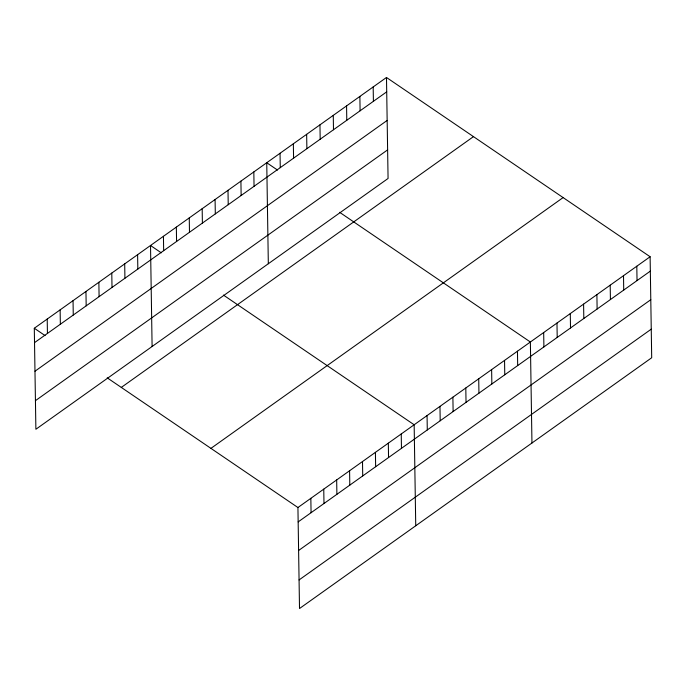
<?xml version="1.0" encoding="UTF-8"?>
<svg xmlns="http://www.w3.org/2000/svg" width="686" height="686" viewBox="0 0 686 686"><rect width="100%" height="100%" fill="white"/><g stroke="black" fill="none" stroke-linecap="round" stroke-linejoin="round"><path stroke-width="1.03" d="M386.484 77.475L388.07 178.471L35.886 429.256L34.3 328.251L386.484 77.475L650.114 256.744L651.7 357.749L299.516 608.525L297.93 507.529L107.213 377.84M34.523 342.631L386.707 91.847M34.977 371.212L387.161 120.436M35.44 400.667L387.616 149.882M121.302 387.419L473.477 136.634M210.936 448.37L563.112 197.585M297.93 507.529L650.114 256.744M298.161 521.9L650.337 271.124M298.607 550.489L650.791 299.705M299.07 579.944L651.254 329.16M277.513 170.068L266.743 162.736L268.329 263.733M339.656 212.326L530.372 342.014L531.959 443.01M161.287 252.825L150.517 245.494L152.103 346.499M223.43 295.083L414.155 424.771L415.742 525.768M34.3 328.251L45.07 335.583M636.805 266.219L637.037 280.6M623.505 275.695L623.728 290.075M610.197 285.17L610.429 299.542M596.897 294.646L597.12 309.017M583.589 304.121L583.812 318.493M570.289 313.588L570.512 327.968M556.981 323.063L557.203 337.443M543.672 332.538L543.904 346.919M517.458 351.206L517.681 365.587M504.544 360.407L504.767 374.779M491.63 369.6L491.853 383.971M478.717 378.792L478.948 393.172M465.803 387.993L466.034 402.365M452.889 397.185L453.12 411.557M439.975 406.378L440.206 420.758M427.061 415.579L427.292 429.95M401.241 433.964L401.464 448.344M388.327 443.165L388.55 457.536M373.175 86.951L373.407 101.322M375.413 452.357L375.636 466.729M359.876 96.426L360.099 110.798M362.5 461.549L362.723 475.93M346.567 105.893L346.79 120.273M349.586 470.75L349.809 485.122M333.267 115.368L333.49 129.748M336.672 479.943L336.895 494.314M319.959 124.843L320.182 139.215M323.758 489.135L323.981 503.515M306.651 134.319L306.882 148.691M310.844 498.336L311.067 512.708M293.351 143.794L293.574 158.166M280.042 153.27L280.274 167.641M253.829 171.937L254.052 186.309M240.915 181.13L241.138 195.501M228.001 190.322L228.224 204.702M215.087 199.523L215.31 213.895M202.173 208.716L202.396 223.087M189.259 217.908L189.482 232.288M176.345 227.109L176.576 241.481M163.431 236.301L163.662 250.673M137.603 254.695L137.835 269.066M124.698 263.887L124.921 278.259M111.784 273.079L112.007 287.46M98.87 282.28L99.093 296.652M85.956 291.473L86.179 305.845M73.042 300.665L73.265 315.046M60.128 309.866L60.351 324.238M47.214 319.059L47.437 333.439"/></g></svg>
